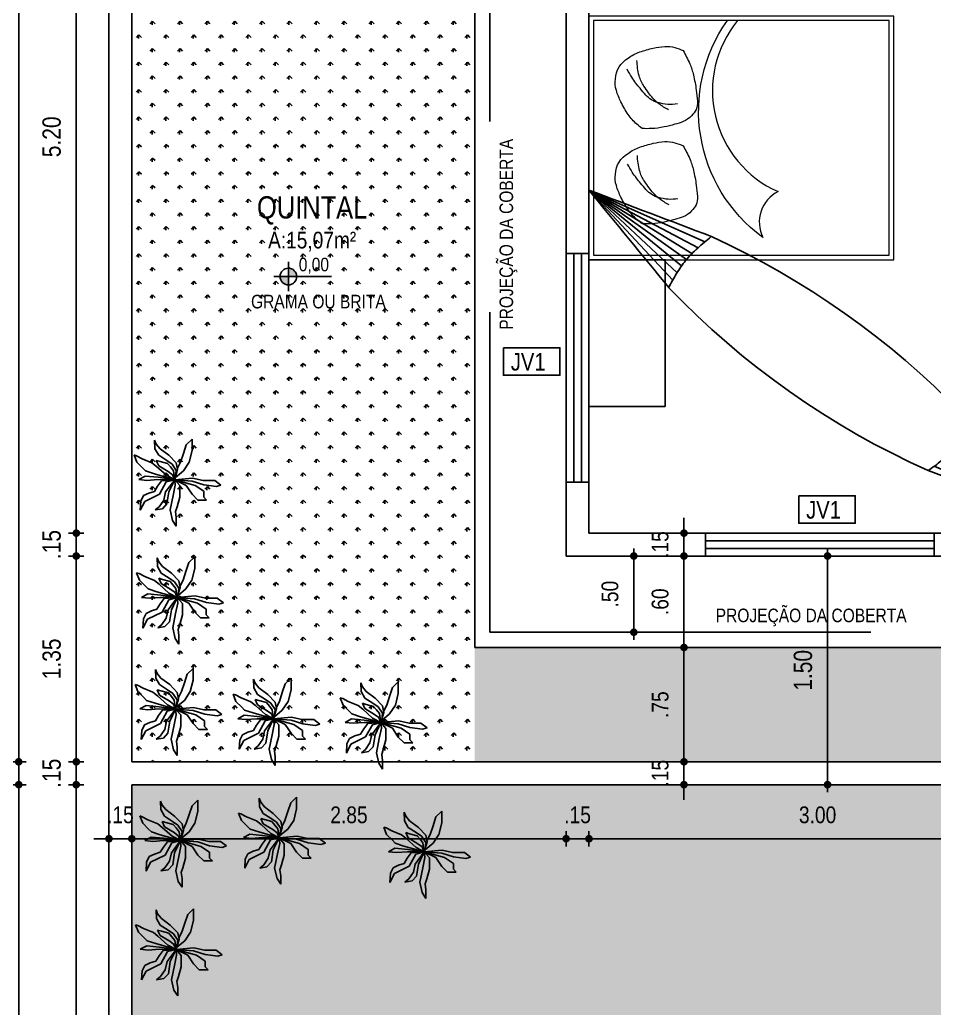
# Model space of a CAD drawing. Header units: millimetres. Extents: x 3955 to 10567, y -112 to 1797.
# Drawn here: x 5260.48 to 5266.48, y 910.84 to 917.33 of the extents above; entities that cross this region are included whole.
import ezdxf
from ezdxf.enums import TextEntityAlignment as Align

# ---------------------------------------------------------------- set-up
doc = ezdxf.new("R2010")
doc.units = ezdxf.units.MM
doc.header["$LTSCALE"] = 20
doc.linetypes.add('HIDDEN2', pattern=[0.1875, 0.125, -0.0625])
for name, color, linetype in [('AR-MOB', 252, 'Continuous'), ('COTA', 7, 'Continuous'), ('DIVERSOS', 1, 'Continuous'), ('E-hatch', 8, 'Continuous'), ('E-txt-g', 3, 'Continuous'), ('LAYER1', 2, 'Continuous'), ('LAYER7', 4, 'Continuous'), ('PAREDE', 5, 'Continuous'), ('URBANIZACAO', 20, 'Continuous')]:
    doc.layers.add(name, color=color, linetype=linetype)
doc.layers.add('E-Lay-9', color=9, linetype='Continuous', lineweight=9)
doc.layers.add('E-Txt-W', color=7, linetype='Continuous', lineweight=20)
doc.styles.add('F2', font='ARIALN.TTF')
doc.styles.add('REG60', font='romans.shx', dxfattribs={"width": 0.8, "height": 0.15})
doc.styles.add('REG80', font='romans.shx', dxfattribs={"width": 0.8, "height": 0.2})
doc.dimstyles.new('ARQUITETURA', dxfattribs={"dimtxt": 0.11, "dimasz": 0.05, "dimexe": 0.1, "dimexo": 0, "dimgap": 0.1, "dimtad": 1, "dimzin": 5, "dimdsep": 46, "dimtxsty": 'F2', "dimblk": 'COTA', "dimcen": 0, "dimse1": 1, "dimse2": 1, "dimadec": 0, "dimazin": 0, "dimtfac": 2, "dimtix": 1, "dimtmove": 2, "dimatfit": 3, "dimldrblk": 'COTA', "dimfxl": 1, "dimtolj": 1, "dimtzin": 5, "dimarcsym": 0})
pattern_1 = [(270, (0, -94.037495), (0.0898025, -0.0898025), [0.0238125, -0.1557925]), (225, (0, -94.0375), (0.0898025612, -0.0898025612), [0.0238125, -0.1031875]), (315, (0, -94.0375), (0.0898025612, 0.0898025612), [0.0238125, -0.1031875])]

# ---------------------------------------------------------------- blocks, each defined once
blk = doc.blocks.new('COTA')
at = {"layer": 'COTA'}
for p, q in [((-1, 0), (1, 0)), ((0, 1), (0, -1))]:
    blk.add_line(p, q, dxfattribs=at)
at = {"layer": 'COTA', "const_width": 0.5}
blk.add_lwpolyline([(-0.25, 0, 1), (0.25, 0, 1)], format="xyb", close=True, dxfattribs=at)
blk = doc.blocks.new('*D485')
at = {"color": 0, "lineweight": -2}
blk.add_line((5261.2658, 919.6439), (5264.0158, 919.6439), dxfattribs=at)
at = {"color": 0, "lineweight": -2, "xscale": 0.05, "yscale": 0.05, "zscale": 0.05, "rotation": 180}
blk.add_blockref('COTA', (5261.2158, 919.6439), dxfattribs=at)
at = {"color": 0, "lineweight": -2, "xscale": 0.05, "yscale": 0.05, "zscale": 0.05}
blk.add_blockref('COTA', (5264.0658, 919.6439), dxfattribs=at)
at = {"color": 0, "insert": (5262.6408, 919.8051), "char_height": 0.12, "attachment_point": 5, "style": 'F2'}
blk.add_mtext('\\A1;2.85', dxfattribs=at)
blk = doc.blocks.new('*D521')
at = {"color": 0, "lineweight": -2}
blk.add_line((5260.8515, 919.1102), (5260.8515, 914.0102), dxfattribs=at)
at = {"color": 0, "lineweight": -2, "xscale": 0.05, "yscale": 0.05, "zscale": 0.05}
for p, rotation in [((5260.8515, 919.1602), 90), ((5260.8515, 913.9602), 270)]:
    blk.add_blockref('COTA', p, dxfattribs=dict(at, rotation=rotation))
at = {"color": 0, "insert": (5260.6902, 916.5602), "char_height": 0.12, "attachment_point": 5, "rotation": 90, "style": 'F2'}
blk.add_mtext('\\A1;5.20', dxfattribs=at)
blk = doc.blocks.new('*D487')
at = {"color": 0, "lineweight": -2}
blk.add_line((5260.4737, 919.1102), (5260.4737, 912.5102), dxfattribs=at)
at = {"color": 0, "lineweight": -2, "xscale": 0.05, "yscale": 0.05, "zscale": 0.05}
for p, rotation in [((5260.4737, 919.1602), 90), ((5260.4737, 912.4602), 270)]:
    blk.add_blockref('COTA', p, dxfattribs=dict(at, rotation=rotation))
at = {"color": 0, "insert": (5260.3124, 915.8102), "char_height": 0.12, "attachment_point": 5, "rotation": 90, "style": 'F2'}
blk.add_mtext('\\A1;6.70', dxfattribs=at)
blk = doc.blocks.new('*D488')
at = {"color": 0, "lineweight": -2}
for p, q in [((5260.4737, 912.5102), (5260.4737, 912.5602)), ((5260.4737, 912.4602), (5260.4737, 912.3102)), ((5260.4737, 912.2602), (5260.4737, 912.2102))]:
    blk.add_line(p, q, dxfattribs=at)
at = {"color": 0, "lineweight": -2, "xscale": 0.05, "yscale": 0.05, "zscale": 0.05}
for p, rotation in [((5260.4737, 912.4602), 270), ((5260.4737, 912.3102), 90)]:
    blk.add_blockref('COTA', p, dxfattribs=dict(at, rotation=rotation))
at = {"color": 0, "insert": (5260.3124, 912.3852), "char_height": 0.12, "attachment_point": 5, "rotation": 90, "style": 'F2'}
blk.add_mtext('\\A1;.15', dxfattribs=at)
blk = doc.blocks.new('*D522')
at = {"color": 0, "lineweight": -2}
for p, q in [((5261.0158, 911.9554), (5260.9658, 911.9554)), ((5261.0658, 911.9554), (5261.2158, 911.9554)), ((5261.2658, 911.9554), (5261.3158, 911.9554))]:
    blk.add_line(p, q, dxfattribs=at)
at = {"color": 0, "lineweight": -2, "xscale": 0.05, "yscale": 0.05, "zscale": 0.05}
blk.add_blockref('COTA', (5261.0658, 911.9554), dxfattribs=at)
at = {"color": 0, "lineweight": -2, "xscale": 0.05, "yscale": 0.05, "zscale": 0.05, "rotation": 180}
blk.add_blockref('COTA', (5261.2158, 911.9554), dxfattribs=at)
at = {"color": 0, "insert": (5261.1408, 912.1116), "char_height": 0.11, "attachment_point": 5, "style": 'F2'}
blk.add_mtext('\\A1;.15', dxfattribs=at)
blk = doc.blocks.new('*D523')
at = {"color": 0, "lineweight": -2}
blk.add_line((5261.2658, 911.9554), (5264.0158, 911.9554), dxfattribs=at)
at = {"color": 0, "lineweight": -2, "xscale": 0.05, "yscale": 0.05, "zscale": 0.05, "rotation": 180}
blk.add_blockref('COTA', (5261.2158, 911.9554), dxfattribs=at)
at = {"color": 0, "lineweight": -2, "xscale": 0.05, "yscale": 0.05, "zscale": 0.05}
blk.add_blockref('COTA', (5264.0658, 911.9554), dxfattribs=at)
at = {"color": 0, "insert": (5262.6408, 912.1116), "char_height": 0.11, "attachment_point": 5, "style": 'F2'}
blk.add_mtext('\\A1;2.85', dxfattribs=at)
blk = doc.blocks.new('*D524')
at = {"color": 0, "lineweight": -2}
for p, q in [((5264.0158, 911.9554), (5263.9658, 911.9554)), ((5264.0658, 911.9554), (5264.2158, 911.9554)), ((5264.2658, 911.9554), (5264.3158, 911.9554))]:
    blk.add_line(p, q, dxfattribs=at)
at = {"color": 0, "lineweight": -2, "xscale": 0.05, "yscale": 0.05, "zscale": 0.05}
blk.add_blockref('COTA', (5264.0658, 911.9554), dxfattribs=at)
at = {"color": 0, "lineweight": -2, "xscale": 0.05, "yscale": 0.05, "zscale": 0.05, "rotation": 180}
blk.add_blockref('COTA', (5264.2158, 911.9554), dxfattribs=at)
at = {"color": 0, "insert": (5264.1408, 912.1116), "char_height": 0.11, "attachment_point": 5, "style": 'F2'}
blk.add_mtext('\\A1;.15', dxfattribs=at)
blk = doc.blocks.new('*D525')
at = {"color": 0, "lineweight": -2}
blk.add_line((5264.2658, 911.9554), (5267.1658, 911.9554), dxfattribs=at)
at = {"color": 0, "lineweight": -2, "xscale": 0.05, "yscale": 0.05, "zscale": 0.05, "rotation": 180}
blk.add_blockref('COTA', (5264.2158, 911.9554), dxfattribs=at)
at = {"color": 0, "lineweight": -2, "xscale": 0.05, "yscale": 0.05, "zscale": 0.05}
blk.add_blockref('COTA', (5267.2158, 911.9554), dxfattribs=at)
at = {"color": 0, "insert": (5265.7158, 912.1116), "char_height": 0.11, "attachment_point": 5, "style": 'F2'}
blk.add_mtext('\\A1;3.00', dxfattribs=at)
blk = doc.blocks.new('*D538')
at = {"color": 0, "lineweight": -2}
for p, q in [((5272.3611, 914.0102), (5272.3611, 914.0602)), ((5272.3611, 913.9602), (5272.3611, 913.8102)), ((5272.3611, 913.7602), (5272.3611, 913.7102))]:
    blk.add_line(p, q, dxfattribs=at)
at = {"color": 0, "lineweight": -2, "xscale": 0.05, "yscale": 0.05, "zscale": 0.05}
for p, rotation in [((5272.3611, 913.9602), 270), ((5272.3611, 913.8102), 90)]:
    blk.add_blockref('COTA', p, dxfattribs=dict(at, rotation=rotation))
at = {"color": 0, "insert": (5272.1999, 913.8852), "char_height": 0.12, "attachment_point": 5, "rotation": 90, "style": 'F2'}
blk.add_mtext('\\A1;.15', dxfattribs=at)
blk = doc.blocks.new('*D539')
at = {"color": 0, "lineweight": -2}
blk.add_line((5265.7814, 913.7602), (5265.7814, 912.3602), dxfattribs=at)
at = {"color": 0, "lineweight": -2, "xscale": 0.05, "yscale": 0.05, "zscale": 0.05}
for p, rotation in [((5265.7814, 913.8102), 90), ((5265.7814, 912.3102), 270)]:
    blk.add_blockref('COTA', p, dxfattribs=dict(at, rotation=rotation))
at = {"color": 0, "insert": (5265.6201, 913.0602), "char_height": 0.12, "attachment_point": 5, "rotation": 90, "style": 'F2'}
blk.add_mtext('\\A1;1.50', dxfattribs=at)
blk = doc.blocks.new('*D549')
at = {"color": 0, "lineweight": -2}
for p, q in [((5260.8515, 914.0102), (5260.8515, 914.0602)), ((5260.8515, 913.9602), (5260.8515, 913.8102)), ((5260.8515, 913.7602), (5260.8515, 913.7102))]:
    blk.add_line(p, q, dxfattribs=at)
at = {"color": 0, "lineweight": -2, "xscale": 0.05, "yscale": 0.05, "zscale": 0.05}
for p, rotation in [((5260.8515, 913.9602), 270), ((5260.8515, 913.8102), 90)]:
    blk.add_blockref('COTA', p, dxfattribs=dict(at, rotation=rotation))
at = {"color": 0, "insert": (5260.6902, 913.8852), "char_height": 0.12, "attachment_point": 5, "rotation": 90, "style": 'F2'}
blk.add_mtext('\\A1;.15', dxfattribs=at)
blk = doc.blocks.new('REDE-flat-1')
at = {"color": 8, "linetype": 'HIDDEN2'}
for p, q in [((-0.0001, 0), (-0.7053, 0.0617)), ((-0.0001, 0), (-0.6878, 0.0141)), ((-0.0001, 0), (-0.6736, -0.0312)), ((-0.0001, 0), (-0.6631, -0.0753)), ((-0.0001, 0), (-0.6566, -0.1194)), ((-0.0001, 0), (-0.6532, -0.1645)), ((-0.0001, 0), (-0.6521, -0.2114)), ((-3.1043, -0.3468), (-2.4195, -0.081)), ((-3.1043, -0.3468), (-2.4421, -0.1395)), ((-3.1043, -0.3468), (-2.4584, -0.1911)), ((-3.1043, -0.3468), (-2.4674, -0.2376)), ((-3.1043, -0.3468), (-2.4686, -0.2811)), ((-3.1043, -0.3468), (-2.4617, -0.3236)), ((-3.1043, -0.3468), (-2.4477, -0.367)), ((-3.1043, -0.3468), (-2.4279, -0.413))]:
    blk.add_line(p, q, dxfattribs=at)
blk.add_lwpolyline([(-2.41, -0.4503), (-3.1043, -0.3468), (-2.4195, -0.081)], dxfattribs=at)
for centre, radius, start, end in [((-1.0734, -4.5387), 4.6565, 85.673, 106.8028), ((-2.0192, 4.1473), 4.6142, 265.142, 287.2335)]:
    blk.add_arc(centre, radius, start, end, dxfattribs=at)
blk.add_open_spline([(-0.6522, -0.2597), (-0.6518, -0.1998), (-0.6511, -0.0744), (-0.6974, 0.0422), (-0.7215, 0.1031), (-0.7217, 0.1035), (-0.7219, 0.104), (-0.7221, 0.1045)], degree=3, knots=[0, 0, 0, 0, 0.1780514, 0.3725016, 0.3725016, 0.3725016, 0.3740121, 0.3740121, 0.3740121, 0.3740121], dxfattribs=at)
for points in [[(-0.7215, 0.1031), (-0.7217, 0.1035), (-0.7219, 0.104), (-0.7221, 0.1045)], [(-0.7221, 0.1045), (-0.4814, 0.0697), (-0.2407, 0.0348), (0, 0)], [(0, 0), (-0.2174, -0.0866), (-0.4348, -0.1731), (-0.6522, -0.2597)]]:
    blk.add_open_spline(points, degree=3, dxfattribs=at)
blk.add_spline([(-2.41, -0.4503), (-2.4687, -0.28), (-2.4195, -0.081)], degree=3, dxfattribs=at)
blk = doc.blocks.new('*D561')
at = {"color": 0, "lineweight": -2}
blk.add_line((5260.1136, 919.2602), (5260.1136, 905.3602), dxfattribs=at)
at = {"color": 0, "lineweight": -2, "xscale": 0.05, "yscale": 0.05, "zscale": 0.05}
for p, rotation in [((5260.1136, 919.3102), 90), ((5260.1136, 905.3102), 270)]:
    blk.add_blockref('COTA', p, dxfattribs=dict(at, rotation=rotation))
at = {"color": 0, "insert": (5259.9523, 912.3102), "char_height": 0.12, "attachment_point": 5, "rotation": 90, "style": 'F2'}
blk.add_mtext('\\A1;14.00', dxfattribs=at)
blk = doc.blocks.new('*D567')
at = {"color": 0, "lineweight": -2}
blk.add_line((5260.8515, 912.2602), (5260.8515, 905.5102), dxfattribs=at)
at = {"color": 0, "lineweight": -2, "xscale": 0.05, "yscale": 0.05, "zscale": 0.05}
for p, rotation in [((5260.8515, 912.3102), 90), ((5260.8515, 905.4602), 270)]:
    blk.add_blockref('COTA', p, dxfattribs=dict(at, rotation=rotation))
at = {"color": 0, "insert": (5260.6902, 908.8852), "char_height": 0.12, "attachment_point": 5, "rotation": 90, "style": 'F2'}
blk.add_mtext('\\A1;6.85', dxfattribs=at)
blk = doc.blocks.new('*D568')
at = {"color": 0, "lineweight": -2}
blk.add_line((5260.4737, 912.2602), (5260.4737, 905.3602), dxfattribs=at)
at = {"color": 0, "lineweight": -2, "xscale": 0.05, "yscale": 0.05, "zscale": 0.05}
for p, rotation in [((5260.4737, 912.3102), 90), ((5260.4737, 905.3102), 270)]:
    blk.add_blockref('COTA', p, dxfattribs=dict(at, rotation=rotation))
at = {"color": 0, "insert": (5260.3124, 908.8102), "char_height": 0.12, "attachment_point": 5, "rotation": 90, "style": 'F2'}
blk.add_mtext('\\A1;7.00', dxfattribs=at)
blk = doc.blocks.new('TXT-AMB75')
at = {"layer": 'E-txt-g', "style": 'REG80', "width": 0.8, "flags": 8}
blk.add_attdef('TXT', text='', height=0.2, dxfattribs=at).set_placement((0.0055, 0.2964), align=Align.CENTER)
at = {"layer": 'E-Txt-W', "style": 'REG60', "width": 0.8, "flags": 8}
blk.add_attdef('TXT', text='', height=0.15, dxfattribs=at).set_placement((0.0055, 0.0271), align=Align.CENTER)
blk = doc.blocks.new('NIVEL')
at = {"layer": 'DIVERSOS'}
h = blk.add_hatch(color=7, dxfattribs=at)
h.paths.add_polyline_path([(0, 0.137, 0.414214), (-0.137, 0), (0, 0)])
h.paths.add_polyline_path([(0, 0), (0, -0.137, 0.414214), (0.137, 0)])
at = {"layer": 'DIVERSOS', "color": 7}
for p, q in [((0, 0.242), (0, -0.242)), ((0.709, 0), (-0.242, 0))]:
    blk.add_line(p, q, dxfattribs=at)
blk.add_circle((0, 0), 0.137, dxfattribs=at)
blk = doc.blocks.new('*D571')
at = {"color": 0, "lineweight": -2}
for p, q in [((5264.839, 912.5102), (5264.839, 912.5602)), ((5264.839, 912.3102), (5264.839, 912.4602)), ((5264.839, 912.2602), (5264.839, 912.2102))]:
    blk.add_line(p, q, dxfattribs=at)
at = {"color": 0, "lineweight": -2, "xscale": 0.05, "yscale": 0.05, "zscale": 0.05}
for p, rotation in [((5264.839, 912.4602), 270), ((5264.839, 912.3102), 90)]:
    blk.add_blockref('COTA', p, dxfattribs=dict(at, rotation=rotation))
at = {"color": 0, "insert": (5264.6829, 912.3852), "char_height": 0.11, "attachment_point": 5, "rotation": 90, "style": 'F2'}
blk.add_mtext('\\A1;.15', dxfattribs=at)
blk = doc.blocks.new('*D572')
at = {"color": 0, "lineweight": -2}
blk.add_line((5264.839, 912.5102), (5264.839, 913.1602), dxfattribs=at)
at = {"color": 0, "lineweight": -2, "xscale": 0.05, "yscale": 0.05, "zscale": 0.05}
for p, rotation in [((5264.839, 913.2102), 90), ((5264.839, 912.4602), 270)]:
    blk.add_blockref('COTA', p, dxfattribs=dict(at, rotation=rotation))
at = {"color": 0, "insert": (5264.6831, 912.8352), "char_height": 0.11, "attachment_point": 5, "rotation": 90, "style": 'F2'}
blk.add_mtext('\\A1;.75', dxfattribs=at)
blk = doc.blocks.new('*D573')
at = {"color": 0, "lineweight": -2}
blk.add_line((5264.839, 913.2602), (5264.839, 913.7602), dxfattribs=at)
at = {"color": 0, "lineweight": -2, "xscale": 0.05, "yscale": 0.05, "zscale": 0.05}
for p, rotation in [((5264.839, 913.8102), 90), ((5264.839, 913.2102), 270)]:
    blk.add_blockref('COTA', p, dxfattribs=dict(at, rotation=rotation))
at = {"color": 0, "insert": (5264.6829, 913.5102), "char_height": 0.11, "attachment_point": 5, "rotation": 90, "style": 'F2'}
blk.add_mtext('\\A1;.60', dxfattribs=at)
blk = doc.blocks.new('*D574')
at = {"color": 0, "lineweight": -2}
for p, q in [((5264.839, 914.0102), (5264.839, 914.0602)), ((5264.839, 913.8102), (5264.839, 913.9602)), ((5264.839, 913.7602), (5264.839, 913.7102))]:
    blk.add_line(p, q, dxfattribs=at)
at = {"color": 0, "lineweight": -2, "xscale": 0.05, "yscale": 0.05, "zscale": 0.05}
for p, rotation in [((5264.839, 913.9602), 270), ((5264.839, 913.8102), 90)]:
    blk.add_blockref('COTA', p, dxfattribs=dict(at, rotation=rotation))
at = {"color": 0, "insert": (5264.6829, 913.8852), "char_height": 0.11, "attachment_point": 5, "rotation": 90, "style": 'F2'}
blk.add_mtext('\\A1;.15', dxfattribs=at)
blk = doc.blocks.new('*D575')
at = {"color": 0, "lineweight": -2}
blk.add_line((5264.5099, 913.3602), (5264.5099, 913.7602), dxfattribs=at)
at = {"color": 0, "lineweight": -2, "xscale": 0.05, "yscale": 0.05, "zscale": 0.05}
for p, rotation in [((5264.5099, 913.8102), 90), ((5264.5099, 913.3102), 270)]:
    blk.add_blockref('COTA', p, dxfattribs=dict(at, rotation=rotation))
at = {"color": 0, "insert": (5264.3538, 913.5602), "char_height": 0.11, "attachment_point": 5, "rotation": 90, "style": 'F2'}
blk.add_mtext('\\A1;.50', dxfattribs=at)
blk = doc.blocks.new('*D620')
at = {"color": 0, "lineweight": -2}
blk.add_line((5260.8515, 913.7602), (5260.8515, 912.5102), dxfattribs=at)
at = {"color": 0, "lineweight": -2, "xscale": 0.05, "yscale": 0.05, "zscale": 0.05}
for p, rotation in [((5260.8515, 913.8102), 90), ((5260.8515, 912.4602), 270)]:
    blk.add_blockref('COTA', p, dxfattribs=dict(at, rotation=rotation))
at = {"color": 0, "insert": (5260.6902, 913.1352), "char_height": 0.12, "attachment_point": 5, "rotation": 90, "style": 'F2'}
blk.add_mtext('\\A1;1.35', dxfattribs=at)
blk = doc.blocks.new('*D621')
at = {"color": 0, "lineweight": -2}
for p, q in [((5260.8515, 912.5102), (5260.8515, 912.5602)), ((5260.8515, 912.4602), (5260.8515, 912.3102)), ((5260.8515, 912.2602), (5260.8515, 912.2102))]:
    blk.add_line(p, q, dxfattribs=at)
at = {"color": 0, "lineweight": -2, "xscale": 0.05, "yscale": 0.05, "zscale": 0.05}
for p, rotation in [((5260.8515, 912.4602), 270), ((5260.8515, 912.3102), 90)]:
    blk.add_blockref('COTA', p, dxfattribs=dict(at, rotation=rotation))
at = {"color": 0, "insert": (5260.6902, 912.3852), "char_height": 0.12, "attachment_point": 5, "rotation": 90, "style": 'F2'}
blk.add_mtext('\\A1;.15', dxfattribs=at)
blk = doc.blocks.new('vegetação01')
at = {"color": 8}
for p, q in [((-0.0381, 0.2778), (-0.0539, 0.2083)), ((-0.0136, 0.3153), (-0.0381, 0.2778)), ((-0.0136, 0.259), (-0.0136, 0.3153)), ((-0.2204, 0.152), (-0.2502, 0.2102)), ((-0.2502, 0.2102), (-0.2467, 0.1501)), ((-0.1048, 0.2008), (-0.1521, 0.2083)), ((-0.1521, 0.2083), (-0.1258, 0.1877)), ((-0.0749, 0.1689), (-0.1048, 0.2008)), ((-0.0539, 0.2083), (-0.0346, 0.1144)), ((-0.0189, 0.2195), (-0.0136, 0.259)), ((-0.0083, 0.1877), (-0.0189, 0.2195)), ((-0.2467, 0.1501), (-0.2292, 0.1144)), ((-0.124, 0.105), (-0.2204, 0.152)), ((-0.1258, 0.1877), (-0.096, 0.1444)), ((-0.096, 0.1444), (-0.0837, 0.09)), ((-0.0627, 0.09), (-0.0749, 0.1689)), ((0.0092, 0.1238), (-0.0083, 0.1877)), ((0.0901, 0.1052), (0.1282, 0.1433)), ((0.1282, 0.1433), (0.1853, 0.1433)), ((0.1853, 0.1433), (0.1663, 0.1242)), ((-0.2292, 0.1144), (-0.1941, 0.0975)), ((-0.1941, 0.0975), (-0.1573, 0.0863)), ((-0.1573, 0.0863), (-0.1363, 0.0524)), ((-0.0802, 0.0243), (-0.124, 0.105)), ((-0.0837, 0.09), (-0.0242, 0.0099)), ((-0.0242, 0.0099), (-0.0627, 0.09)), ((-0.0346, 0.1144), (-0.0206, 0.0468)), ((0.0092, 0.0487), (0.0092, 0.1238)), ((0.052, 0.048), (0.0901, 0.1052)), ((0.1663, 0.0861), (0.1091, 0.048)), ((0.1663, 0.1242), (0.1663, 0.0861)), ((-0.259, 0.0092), (-0.2064, 0.0149)), ((-0.2169, -0.0132), (-0.259, 0.0092)), ((-0.2064, 0.0149), (-0.1345, 0.0092)), ((-0.0242, 0.0099), (-0.1576, -0.0282)), ((-0.1363, 0.0524), (-0.11, 0.0168)), ((-0.1345, 0.0092), (-0.0242, 0.0099)), ((-0.0242, 0.0099), (-0.1328, -0.0057)), ((-0.11, 0.0168), (-0.0242, 0.0099)), ((-0.0242, 0.0099), (-0.0802, 0.0243)), ((-0.0784, -0.0189), (-0.0242, 0.0099)), ((-0.0242, 0.0099), (-0.0381, -0.0226)), ((-0.0329, -0.0489), (-0.0242, 0.0099)), ((-0.0242, 0.0099), (0.0092, 0.0487)), ((-0.0242, 0.0099), (0.052, 0.048)), ((0.1091, 0.048), (-0.0242, 0.0099)), ((-0.0206, 0.0468), (-0.0242, 0.0099)), ((-0.0242, 0.0099), (0.0898, 0.0186)), ((-0.0242, 0.0099), (-0.0048, -0.0565)), ((0.0933, -0.0001), (-0.0242, 0.0099)), ((0.0898, 0.0186), (0.1669, 0.0431)), ((0.1616, 0.0149), (0.0933, -0.0001)), ((0.2387, 0.0149), (0.1616, 0.0149)), ((0.1669, 0.0431), (0.2493, 0.0543)), ((0.279, 0.0449), (0.2387, 0.0149)), ((0.2493, 0.0543), (0.279, 0.0449)), ((-0.2147, -0.0472), (-0.2338, -0.0663)), ((-0.1328, -0.0057), (-0.2169, -0.0132)), ((-0.1576, -0.0282), (-0.2147, -0.0472)), ((-0.1433, -0.0771), (-0.0784, -0.0189)), ((-0.0662, -0.0433), (-0.1293, -0.0809)), ((-0.0381, -0.0226), (-0.0662, -0.0433)), ((-0.0522, -0.0734), (-0.0329, -0.0489)), ((-0.0416, -0.0921), (-0.0136, -0.0508)), ((-0.0136, -0.0508), (-0.0189, -0.0039)), ((-0.0189, -0.0039), (0.0329, -0.0472)), ((-0.0048, -0.0565), (-0.0136, -0.0996)), ((0.0329, -0.0472), (0.071, -0.1044)), ((-0.2719, -0.1044), (-0.2905, -0.1522)), ((-0.2747, -0.1466), (-0.2379, -0.1278)), ((-0.2338, -0.0663), (-0.2719, -0.1044)), ((-0.2379, -0.1278), (-0.1731, -0.1015)), ((-0.1731, -0.1015), (-0.1433, -0.0771)), ((-0.1293, -0.0809), (-0.1451, -0.1165)), ((-0.1451, -0.1165), (-0.1205, -0.109)), ((-0.1293, -0.1503), (-0.0767, -0.1165)), ((-0.1205, -0.109), (-0.0715, -0.0959)), ((-0.0767, -0.1165), (-0.0416, -0.0921)), ((-0.0715, -0.0959), (-0.0522, -0.0734)), ((-0.0136, -0.0996), (-0.0627, -0.1503)), ((0.0139, -0.1044), (-0.0052, -0.0663)), ((0.0329, -0.1615), (0.0139, -0.1044)), ((0.071, -0.1044), (0.0901, -0.1806)), ((-0.2905, -0.1522), (-0.2747, -0.1466)), ((-0.1556, -0.2498), (-0.1538, -0.1935)), ((-0.1538, -0.1935), (-0.1293, -0.1503)), ((-0.1205, -0.1935), (-0.1451, -0.2235)), ((-0.0627, -0.1503), (-0.1205, -0.1935)), ((0.052, -0.2187), (0.0329, -0.1615)), ((0.0901, -0.1806), (0.0901, -0.2568)), ((-0.1451, -0.2235), (-0.1556, -0.2498)), ((0.0901, -0.2568), (0.052, -0.2187))]:
    blk.add_line(p, q, dxfattribs=at)

msp = doc.modelspace()

# ---------------------------------------------------------------- hatches: boundary and pattern name
at = {"layer": 'E-hatch'}
h = msp.add_hatch(dxfattribs=at)
h.set_pattern_fill('GRASS', color=256, scale=0.005, angle=180, style=0)
h.set_pattern_definition(pattern_1)
h.paths.add_polyline_path([(5263.4658, 919.1602), (5261.2158, 919.1602), (5261.2158, 912.4602), (5263.4658, 912.4602), (5263.4658, 913.2102)])
h.paths.add_polyline_path([(5262.2981, 915.6434, -1), (5262.1885, 915.6434, -1)], flags=16)
h.paths.add_polyline_path([(5262.0772, 915.7735), (5262.721, 915.7735), (5262.721, 915.9706), (5262.0772, 915.9706)], flags=24)
h.paths.add_polyline_path([(5261.9973, 915.9731), (5262.8009, 915.9731), (5262.8009, 916.2126), (5261.9973, 916.2126)], flags=24)
h.paths.add_polyline_path([(5261.0117, 918.5651), (5261.2628, 918.5651), (5261.2628, 918.815), (5261.0117, 918.815)], flags=9)
h.paths.add_polyline_path([(5262.1779, 918.5651), (5262.5055, 918.5651), (5262.5055, 918.815), (5262.1779, 918.815)], flags=24)
h.paths.add_polyline_path([(5261.9749, 915.41), (5262.9055, 915.41), (5262.9055, 915.5483), (5261.9749, 915.5483)], flags=24)
h.paths.add_polyline_path([(5262.2846, 915.6336), (5262.5367, 915.6336), (5262.5367, 915.7942), (5262.2846, 915.7942)], flags=24)
h = msp.add_hatch(dxfattribs=at)
h.set_pattern_fill('GRASS', color=256, scale=0.005, angle=180, style=0)
h.set_pattern_definition(pattern_1)
h.paths.add_polyline_path([(5271.3658, 913.2102), (5270.7445, 913.2102), (5270.7445, 913.1902), (5270.1445, 913.1902), (5270.1445, 913.2102), (5263.4658, 913.2102), (5263.4658, 912.4602), (5271.3658, 912.4602)])
h.paths.add_polyline_path([(5268.4074, 912.8088, -1), (5268.2979, 912.8088, -1)], flags=16)
h.paths.add_polyline_path([(5267.2405, 912.5545), (5267.8146, 912.5545), (5267.8146, 912.7517), (5267.2405, 912.7517)], flags=24)
h.paths.add_polyline_path([(5266.9896, 912.7594), (5268.0655, 912.7594), (5268.0655, 913.0349), (5266.9896, 913.0349)], flags=24)
h.paths.add_polyline_path([(5264.7968, 912.2669), (5264.7968, 912.4971), (5264.5678, 912.4971), (5264.5678, 912.2669)], flags=9)
h.paths.add_polyline_path([(5264.797, 912.7169), (5264.797, 912.9471), (5264.568, 912.9471), (5264.568, 912.7169)], flags=24)
h.paths.add_polyline_path([(5268.0215, 912.5608), (5268.9521, 912.5608), (5268.9521, 912.6991), (5268.0215, 912.6991)], flags=24)
h.paths.add_polyline_path([(5268.3939, 912.799), (5268.68, 912.799), (5268.68, 912.9596), (5268.3939, 912.9596)], flags=24)
h = msp.add_hatch(dxfattribs=at)
h.set_pattern_fill('GRASS', color=256, scale=0.005, angle=180, style=0)
h.set_pattern_definition(pattern_1)
h.paths.add_polyline_path([(5272.0262, 910.4352), (5284.1772, 910.4352, -0.02427), (5284.166, 910.6052), (5284.1658, 910.6052), (5284.1658, 910.6352), (5285.9158, 910.6352), (5285.9158, 912.3102), (5272.4658, 912.3102), (5272.4658, 911.3102), (5272.4358, 911.3102), (5272.4358, 911.3107, -0.435466), (5271.5658, 912.3102), (5261.2158, 912.3102), (5261.2158, 905.4602), (5285.9158, 905.4602), (5285.9158, 907.1352), (5284.1658, 907.1352), (5284.1658, 907.1652), (5284.1685, 907.1652, -0.022534), (5284.1929, 907.3352), (5272.0262, 907.3352), (5272.0262, 908.3359), (5272.7695, 908.3359), (5272.7695, 909.4344), (5272.0262, 909.4344)])
h.paths.add_polyline_path([(5268.7198, 908.5904, -1), (5268.6102, 908.5904, -1)], flags=16)
h.paths.add_polyline_path([(5272.4358, 911.3107), (5272.4358, 912.3102), (5271.5658, 912.3102, 0.435466)], flags=17)
h.paths.add_polyline_path([(5271.8398, 912.0682), (5271.8398, 912.2485), (5272.2105, 912.2485), (5272.2105, 912.0682)], flags=16)
h.paths.add_polyline_path([(5282.2119, 909.4344), (5282.2119, 908.3359), (5284.7269, 908.3359, -0.176763), (5285.9157, 908.8792, -0.206463), (5284.6405, 909.4344)], flags=17)
h.paths.add_polyline_path([(5284.6405, 909.4344, 0.206463), (5285.9157, 908.8792, -0.019694), (5286.0658, 908.8852), (5286.0658, 909.4344)])
h.paths.add_polyline_path([(5284.7269, 908.3359), (5286.0658, 908.3359), (5286.0658, 908.8852, -0.021384), (5285.9157, 908.8792, 0.176763)])
h.paths.add_polyline_path([(5285.6252, 908.5592), (5285.6252, 908.7394), (5285.9959, 908.7394), (5285.9959, 908.5592)], flags=16)
h.paths.add_polyline_path([(5286.0658, 910.4352), (5286.0658, 910.6352), (5285.9158, 910.6352), (5285.9158, 910.6052), (5284.166, 910.6052, 0.02427), (5284.1772, 910.4352)])
h.paths.add_polyline_path([(5285.9158, 907.1652), (5285.9158, 907.1352), (5286.0658, 907.1352), (5286.0658, 907.3352), (5284.1929, 907.3352, 0.022534), (5284.1685, 907.1652)])
h.paths.add_polyline_path([(5261.0225, 911.9977), (5261.2527, 911.9977), (5261.2527, 912.2267), (5261.0225, 912.2267)], flags=9)
h.paths.add_polyline_path([(5262.4915, 911.9977), (5262.7918, 911.9977), (5262.7918, 912.2267), (5262.4915, 912.2267)], flags=24)
h.paths.add_polyline_path([(5264.0225, 911.9977), (5264.2527, 911.9977), (5264.2527, 912.2267), (5264.0225, 912.2267)], flags=24)
h.paths.add_polyline_path([(5265.5662, 911.9977), (5265.8665, 911.9977), (5265.8665, 912.2267), (5265.5662, 912.2267)], flags=24)
h.paths.add_polyline_path([(5267.1725, 911.9977), (5267.4027, 911.9977), (5267.4027, 912.2267), (5267.1725, 912.2267)], flags=24)
h.paths.add_polyline_path([(5267.812, 911.9977), (5268.1123, 911.9977), (5268.1123, 912.2267), (5267.812, 912.2267)], flags=24)
h.paths.add_polyline_path([(5268.5225, 911.9977), (5268.7527, 911.9977), (5268.7527, 912.2267), (5268.5225, 912.2267)], flags=24)
h.paths.add_polyline_path([(5269.162, 911.9977), (5269.4623, 911.9977), (5269.4623, 912.2267), (5269.162, 912.2267)], flags=24)
h.paths.add_polyline_path([(5275.748, 911.9924), (5276.0756, 911.9924), (5276.0756, 912.2422), (5275.748, 912.2422)], flags=24)
h.paths.add_polyline_path([(5276.4117, 911.9924), (5276.6628, 911.9924), (5276.6628, 912.2422), (5276.4117, 912.2422)], flags=24)
h.paths.add_polyline_path([(5282.1274, 911.9924), (5282.455, 911.9924), (5282.455, 912.2422), (5282.1274, 912.2422)], flags=24)
h.paths.add_polyline_path([(5285.5617, 911.9924), (5285.8128, 911.9924), (5285.8128, 912.2422), (5285.5617, 912.2422)], flags=24)
h.paths.add_polyline_path([(5285.7872, 911.9924), (5286.0384, 911.9924), (5286.0384, 912.2422), (5285.7872, 912.2422)], flags=9)
h.paths.add_polyline_path([(5274.9051, 912.1384), (5274.9051, 912.3895), (5274.6553, 912.3895), (5274.6553, 912.1384)], flags=9)
h.paths.add_polyline_path([(5276.9863, 912.2561), (5276.9863, 912.5072), (5276.7365, 912.5072), (5276.7365, 912.2561)], flags=9)
h.paths.add_polyline_path([(5272.5225, 911.9977), (5272.7527, 911.9977), (5272.7527, 912.2267), (5272.5225, 912.2267)], flags=24)
h.paths.add_polyline_path([(5273.8034, 911.9924), (5274.131, 911.9924), (5274.131, 912.2422), (5273.8034, 912.2422)], flags=24)
h.paths.add_polyline_path([(5275.1617, 911.9924), (5275.4128, 911.9924), (5275.4128, 912.2422), (5275.1617, 912.2422)], flags=24)
h.paths.add_polyline_path([(5269.8617, 911.9924), (5270.1128, 911.9924), (5270.1128, 912.2422), (5269.8617, 912.2422)], flags=24)
h.paths.add_polyline_path([(5271.1534, 911.9924), (5271.481, 911.9924), (5271.481, 912.2422), (5271.1534, 912.2422)], flags=24)
h.paths.add_polyline_path([(5277.5534, 911.9924), (5277.881, 911.9924), (5277.881, 912.2422), (5277.5534, 912.2422)], flags=24)
h.paths.add_polyline_path([(5278.7617, 911.9924), (5279.0128, 911.9924), (5279.0128, 912.2422), (5278.7617, 912.2422)], flags=24)
h.paths.add_polyline_path([(5268.2829, 908.9253), (5269.3587, 908.9253), (5269.3587, 909.2008), (5268.2829, 909.2008)], flags=24)
h.paths.add_polyline_path([(5268.4641, 908.7204), (5269.1775, 908.7204), (5269.1775, 908.9176), (5268.4641, 908.9176)], flags=24)
h.paths.add_polyline_path([(5268.3965, 908.3874), (5269.3271, 908.3874), (5269.3271, 908.5257), (5268.3965, 908.5257)], flags=24)
h.paths.add_polyline_path([(5268.7063, 908.5806), (5268.9924, 908.5806), (5268.9924, 908.7411), (5268.7063, 908.7411)], flags=24)
h.paths.add_polyline_path([(5271.859, 912.0677), (5272.1604, 912.0677), (5272.1604, 912.2444), (5271.859, 912.2444)], flags=24)
h.paths.add_polyline_path([(5285.6449, 908.5611), (5285.9453, 908.5611), (5285.9453, 908.7349), (5285.6449, 908.7349)], flags=8)

# ---------------------------------------------------------------- linework, layer by layer
at = {"color": 4, "linetype": 'HIDDEN2'}
for p, q in [((5263.5658, 919.1602), (5263.5658, 913.3102)), ((5263.5658, 913.3102), (5267.2158, 913.3102))]:
    msp.add_line(p, q, dxfattribs=at)
at = {"color": 8}
for p, q in [((5264.0658, 914.2939), (5264.0658, 915.7939)), ((5264.2158, 914.2939), (5264.2158, 915.7939)), ((5266.4811, 913.9602), (5264.9811, 913.9602)), ((5266.4811, 913.8102), (5264.9811, 913.8102))]:
    msp.add_line(p, q, dxfattribs=at)
at = {"color": 7}
for p, q in [((5264.1158, 914.2939), (5264.1158, 915.7939)), ((5264.1658, 914.2939), (5264.1658, 915.7939)), ((5266.4811, 913.9102), (5264.9811, 913.9102)), ((5266.4811, 913.8602), (5264.9811, 913.8602))]:
    msp.add_line(p, q, dxfattribs=at)
at = {"color": 8}
msp.add_lwpolyline([(5264.7157, 914.79), (5264.2158, 914.79), (5264.2158, 915.7535), (5264.7157, 915.7535)], close=True, dxfattribs=at)
at = {"color": 6}
for points in [[(5263.6543, 915.1762), (5264.025, 915.1762), (5264.025, 914.996), (5263.6543, 914.996)], [(5265.5922, 914.205), (5265.9629, 914.205), (5265.9629, 914.0247), (5265.5922, 914.0247)]]:
    msp.add_lwpolyline(points, close=True, dxfattribs=at)
at = {"layer": 'E-Lay-9', "color": 8}
for points in [[(5264.2158, 917.3525), (5264.2158, 915.7535), (5266.2158, 915.7535), (5266.2158, 917.3525)], [(5264.2458, 917.3225), (5264.2458, 915.7835), (5266.1858, 915.7835), (5266.1858, 917.3225)]]:
    msp.add_lwpolyline(points, close=True, dxfattribs=at)
for points in [[(5265.191, 917.3225, 0.497), (5265.4566, 916.2007, 0.414214), (5265.3566, 915.9007, -0.410343), (5265.1241, 917.3225)], [(5264.9198, 916.7393, -0.040453), (5264.8886, 916.6981, -0.121269), (5264.8328, 916.6599, -0.020937), (5264.7798, 916.6424, -0.015911), (5264.7085, 916.6247, -0.04249), (5264.6264, 916.6142, -0.020654), (5264.5649, 916.6142, -0.022056), (5264.5287, 916.6432, -0.064376), (5264.4735, 916.7059, -0.03352), (5264.4254, 916.7888, -0.039598), (5264.3952, 916.8643, -0.109626), (5264.389, 916.9391, -0.257026), (5264.473, 917.0761, -0.075208), (5264.549, 917.1166, -0.030275), (5264.6377, 917.142, -0.036967), (5264.7124, 917.1529, -0.089016), (5264.7792, 917.1458, -0.036988), (5264.8333, 917.1255, -0.030345), (5264.877, 917.0391, -0.04596), (5264.9012, 916.9652, -0.01901), (5264.9197, 916.867, -0.025886), (5264.9268, 916.7939, -0.088683), (5264.9193, 916.7379, -0.020726)], [(5264.7383, 916.7365, -0.040593), (5264.6745, 916.7767, -0.055645), (5264.6344, 916.8145, -0.015363), (5264.607, 916.8488, -0.01263), (5264.576, 916.8924, -0.082628), (5264.5448, 916.961, -0.061291), (5264.5306, 917.0613)], [(5264.7967, 916.7755, -0.103492), (5264.6683, 916.7843, -0.14369), (5264.589, 916.834, -0.007817), (5264.5508, 916.8784, -0.010698), (5264.5241, 916.9119, -0.020146), (5264.4967, 916.951, -0.015912), (5264.4657, 917.0029)], [(5264.9198, 916.1149, -0.040453), (5264.8886, 916.0737, -0.121269), (5264.8328, 916.0355, -0.020937), (5264.7798, 916.018, -0.015911), (5264.7085, 916.0003, -0.04249), (5264.6264, 915.9898, -0.020654), (5264.5649, 915.9897, -0.022056), (5264.5287, 916.0188, -0.064376), (5264.4735, 916.0815, -0.03352), (5264.4254, 916.1644, -0.039598), (5264.3952, 916.2398, -0.109626), (5264.389, 916.3147, -0.257026), (5264.473, 916.4517, -0.075208), (5264.549, 916.4922, -0.030275), (5264.6377, 916.5176, -0.036967), (5264.7124, 916.5285, -0.089016), (5264.7792, 916.5214, -0.036988), (5264.8333, 916.5011, -0.030345), (5264.877, 916.4147, -0.04596), (5264.9012, 916.3408, -0.01901), (5264.9197, 916.2425, -0.025886), (5264.9268, 916.1695, -0.088683), (5264.9193, 916.1135, -0.020726)], [(5264.7997, 916.1529, -0.103492), (5264.6713, 916.1616, -0.14369), (5264.592, 916.2113, -0.007817), (5264.5538, 916.2558, -0.010698), (5264.5271, 916.2893, -0.020146), (5264.4997, 916.3284, -0.015912), (5264.4687, 916.3802)], [(5264.7413, 916.1139, -0.040593), (5264.6775, 916.1541, -0.055645), (5264.6375, 916.1919, -0.015363), (5264.61, 916.2262, -0.01263), (5264.5791, 916.2698, -0.082628), (5264.5478, 916.3384, -0.061291), (5264.5336, 916.4387)]]:
    msp.add_lwpolyline(points, format="xyb", dxfattribs=at)
at = {"layer": 'PAREDE', "color": 5, "linetype": 'Continuous'}
for p, q in [((5261.0658, 905.3102), (5261.0658, 919.3102)), ((5261.2158, 919.1602), (5261.2158, 912.4602)), ((5264.0658, 919.1602), (5264.0658, 915.7939)), ((5264.2158, 919.1602), (5264.2158, 915.7939)), ((5264.0658, 915.7939), (5264.2158, 915.7939)), ((5264.0658, 914.2939), (5264.0658, 913.8102)), ((5264.0658, 914.2939), (5264.2158, 914.2939)), ((5264.2158, 914.2939), (5264.2158, 913.9602)), ((5264.2158, 913.9602), (5264.9811, 913.9602)), ((5264.9811, 913.9602), (5264.9811, 913.8102)), ((5266.4811, 913.9602), (5267.2158, 913.9602)), ((5266.4811, 913.9602), (5266.4811, 913.8102)), ((5264.0658, 913.8102), (5264.9811, 913.8102)), ((5266.4811, 913.8102), (5270.5158, 913.8102)), ((5261.2158, 912.4602), (5271.5658, 912.4602)), ((5261.2158, 912.3102), (5271.5658, 912.3102)), ((5261.2158, 912.3102), (5271.5658, 912.3102)), ((5261.2158, 905.4602), (5261.2158, 912.3102))]:
    msp.add_line(p, q, dxfattribs=at)
at = {"layer": 'PAREDE', "color": 8, "linetype": 'Continuous'}
for p, q in [((5263.4658, 919.1602), (5263.4658, 913.2102)), ((5263.4658, 913.2102), (5268.8716, 913.2102))]:
    msp.add_line(p, q, dxfattribs=at)

# ---------------------------------------------------------------- block references
ref = msp.add_blockref('TXT-AMB75', (5262.3951, 915.8082), dxfattribs=dict(xscale=0.7290000000000001, yscale=0.7290000000000001, zscale=0.7290000000000001))
ref.add_attrib('TXT', 'QUINTAL', dxfattribs={"layer": 'E-txt-g', "color": 2, "height": 0.1458, "style": 'F2'}).set_placement((5262.3991, 916.0243), align=Align.CENTER)
ref.add_attrib('TXT', 'A:15,07m²', dxfattribs={"layer": 'E-Txt-W', "height": 0.10935, "style": 'F2'}).set_placement((5262.3991, 915.828), align=Align.CENTER)
at = {"layer": 'AR-MOB', "xscale": -1.178118083095771, "yscale": 1.178118083095771, "zscale": 1.178118083095771, "rotation": 331.0081730759467}
msp.add_blockref('REDE-flat-1', (5264.2148, 916.211), dxfattribs=at)
at = {"layer": 'LAYER7', "color": 7, "linetype": 'Continuous', "xscale": -0.3985866620477118, "yscale": 0.3985866620477118, "zscale": 0.3985866620477118, "rotation": 180}
msp.add_blockref('NIVEL', (5262.2433, 915.6434), dxfattribs=at)
at = {"layer": 'URBANIZACAO', "xscale": -1, "rotation": 180}
for p in [(5261.5214, 914.3208), (5261.5382, 913.5479), (5261.5276, 912.8161), (5262.1706, 912.7523), (5262.8743, 912.728), (5261.5592, 911.9528), (5262.2069, 911.9718), (5263.1593, 911.8796), (5261.5306, 911.2392)]:
    msp.add_blockref('vegetação01', p, dxfattribs=at)

# ---------------------------------------------------------------- texts
at = {"layer": 'LAYER1', "color": 7, "linetype": 'Continuous', "style": 'F2'}
msp.add_text('PROJEÇÃO DA COBERTA', height=0.08906, rotation=90, dxfattribs=at).set_placement((5263.6287, 915.2946), align=Align.TOP_LEFT)
for s, p in [('0,00', (5262.3113, 915.767)), ('GRAMA OU BRITA', (5261.998, 915.5237)), ('PROJEÇÃO DA COBERTA', (5265.0473, 913.4651))]:
    msp.add_text(s, height=0.08906, dxfattribs=at).set_placement(p, align=Align.TOP_LEFT)
at = {"layer": 'LAYER1', "color": 6, "linetype": 'Continuous', "style": 'F2'}
for p in [(5263.7029, 915.1422), (5265.6408, 914.171)]:
    msp.add_text('JV1', height=0.11539, dxfattribs=at).set_placement(p, align=Align.TOP_LEFT)

# ---------------------------------------------------------------- dimensions: what is measured, and where the dimension line sits
at = {"color": 4}
for base, p1, p2, override, picture, middle in [((5264.0658, 919.6439), (5261.2158, 919.1626), (5264.0658, 912.1626), {"dimtxt": 0.12, "dimfxl": 0.1, "dimfxlon": 1}, '*D485', (5262.6408, 919.8051)), ((5264.2158, 911.9554), (5264.0658, 913.6924), (5264.2158, 915.6762), {"dimfxl": 0.06, "dimfxlon": 1}, '*D524', (5264.1408, 912.1116)), ((5267.2158, 911.9554), (5264.2158, 915.6762), (5267.2158, 913.8424), {"dimfxl": 0.06, "dimfxlon": 1}, '*D525', (5265.7158, 912.1116)), ((5264.0658, 911.9554), (5261.2158, 912.3424), (5264.0658, 913.6924), {"dimfxl": 0.06, "dimfxlon": 1}, '*D523', (5262.6408, 912.1116)), ((5261.2158, 911.9554), (5261.0658, 912.1924), (5261.2158, 912.3424), {"dimfxl": 0.06, "dimfxlon": 1}, '*D522', (5261.1408, 912.1116))]:
    dim = msp.add_linear_dim(base=base, p1=p1, p2=p2, dimstyle='ARQUITETURA', override=override, dxfattribs=at)
    dim.commit()
    dim.dimension.update_dxf_attribs({"geometry": picture, "text_midpoint": middle})
for base, p1, p2, angle, override, picture, middle in [((5260.1136, 905.3102), (5261.0658, 919.3102), (5261.0658, 905.3102), 90, {"dimtxt": 0.12, "dimfxl": 0.1, "dimfxlon": 1}, '*D561', (5259.9523, 912.3102)), ((5260.4737, 912.4602), (5261.2158, 919.1602), (5261.2158, 912.4602), 270, {"dimtxt": 0.12, "dimfxl": 0.1, "dimfxlon": 1}, '*D487', (5260.3124, 915.8102)), ((5260.8515, 913.9602), (5261.2158, 919.1602), (5264.2158, 913.9602), 270, {"dimtxt": 0.12, "dimfxl": 0.1, "dimfxlon": 1}, '*D521', (5260.6902, 916.5602)), ((5260.8515, 913.8102), (5264.2158, 913.9602), (5264.2158, 913.8102), 270, {"dimtxt": 0.12, "dimfxl": 0.1, "dimfxlon": 1}, '*D549', (5260.6902, 913.8852)), ((5264.839, 913.9602), (5264.8719, 913.8102), (5264.8916, 913.9602), 90, {"dimfxl": 0.06, "dimfxlon": 1}, '*D574', (5264.6829, 913.8852)), ((5272.3611, 913.8102), (5272.5658, 913.9602), (5264.9664, 913.8102), 270, {"dimtxt": 0.12, "dimfxl": 0.1, "dimfxlon": 1}, '*D538', (5272.1999, 913.8852)), ((5260.8515, 912.4602), (5264.0658, 913.8102), (5264.0658, 912.4602), 90, {"dimtxt": 0.12, "dimfxl": 0.1, "dimfxlon": 1}, '*D620', (5260.6902, 913.1352)), ((5264.5099, 913.8102), (5264.5486, 913.3102), (5264.5486, 913.8102), 90, {"dimfxl": 0.06, "dimfxlon": 1}, '*D575', (5264.3538, 913.5602)), ((5264.839, 913.8102), (5264.839, 913.2102), (5264.8719, 913.8102), 90, {"dimfxl": 0.06, "dimfxlon": 1}, '*D573', (5264.6829, 913.5102)), ((5265.7814, 912.3102), (5264.9664, 913.8102), (5265.9702, 912.3102), 270, {"dimtxt": 0.12, "dimfxl": 0.1, "dimfxlon": 1}, '*D539', (5265.6201, 913.0602)), ((5264.839, 913.2102), (5264.9376, 912.4602), (5264.839, 913.2102), 90, {"dimfxl": 0.06, "dimfxlon": 1}, '*D572', (5264.6831, 912.8352)), ((5260.4737, 912.3102), (5261.2158, 912.4602), (5261.2062, 912.3102), 270, {"dimtxt": 0.12, "dimfxl": 0.1, "dimfxlon": 1}, '*D488', (5260.3124, 912.3852)), ((5260.8515, 912.3102), (5264.0658, 912.4602), (5261.2062, 912.3102), 90, {"dimtxt": 0.12, "dimfxl": 0.1, "dimfxlon": 1}, '*D621', (5260.6902, 912.3852)), ((5264.839, 912.4602), (5264.9376, 912.3102), (5264.9376, 912.4602), 90, {"dimfxl": 0.06, "dimfxlon": 1}, '*D571', (5264.6829, 912.3852)), ((5260.4737, 905.3102), (5261.0658, 912.3102), (5261.0658, 905.3102), 90, {"dimtxt": 0.12, "dimfxl": 0.1, "dimfxlon": 1}, '*D568', (5260.3124, 908.8102)), ((5260.8515, 905.4602), (5261.2158, 912.3102), (5261.2158, 905.4602), 90, {"dimtxt": 0.12, "dimfxl": 0.1, "dimfxlon": 1}, '*D567', (5260.6902, 908.8852))]:
    dim = msp.add_linear_dim(base=base, p1=p1, p2=p2, angle=angle, dimstyle='ARQUITETURA', override=override, dxfattribs=at)
    dim.commit()
    dim.dimension.update_dxf_attribs({"geometry": picture, "text_midpoint": middle})

doc.saveas('drawing.dxf')
